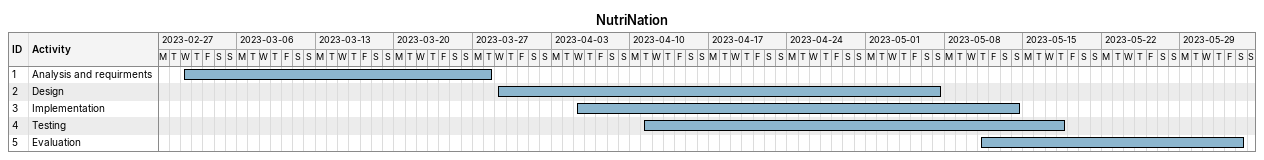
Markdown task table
NutriNation

| ID | Task | Start | Finish |
|---|---|---|---|
| 1 | Analysis and requirments | 2023-03-01 | 2023-03-28 |
| 2 | Design | 2023-03-29 | 2023-05-07 |
| 3 | Implementation | 2023-04-05 | 2023-05-14 |
| 4 | Testing | 2023-04-11 | 2023-05-18 |
| 5 | Evaluation | 2023-05-11 | 2023-06-03 |
